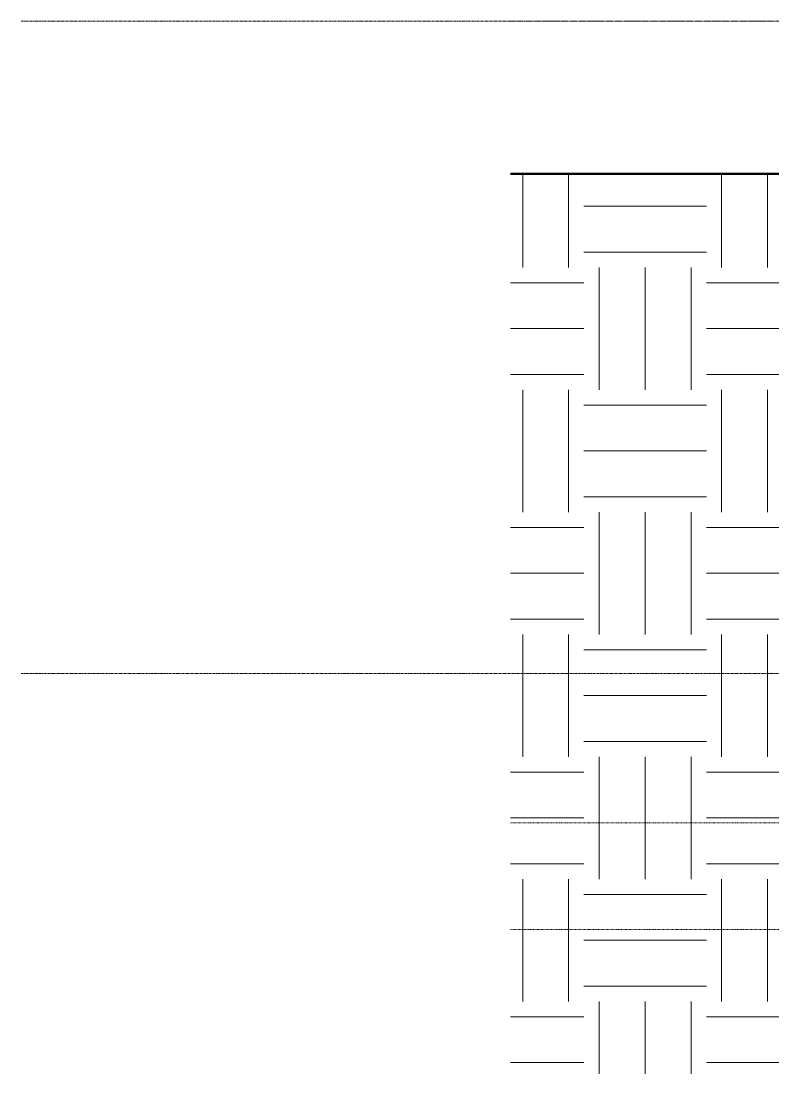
# Model space of a CAD drawing. Header units: inches. Extents: x -4168 to 1833, y -300 to 637.
# Drawn here: x -4168 to -4020.6, y -206.6 to 0 of the extents above; entities that cross this region are included whole.
import ezdxf

# ---------------------------------------------------------------- set-up
doc = ezdxf.new("R2010")
doc.units = ezdxf.units.IN
doc.header["$MEASUREMENT"] = 0
doc.linetypes.add('Aligning Line 1_8_', pattern=[0.25, 0.125, -0.125])
doc.linetypes.add('Grid Line 1_2_', pattern=[0.875, 0.5, -0.125, 0.125, -0.125])
for name, color, linetype, lineweight in [('0-1', 7, 'Continuous', 5), ('A-FLOR-LEVL-1', 51, 'Grid Line 1_2_', 9), ('C-TOPO', 7, 'Continuous', 9), ('C-TOPO-1', 55, 'Continuous', 9), ('C-TOPO-2', 7, 'Continuous', 50), ('G-ANNO-SYMB', 111, 'Aligning Line 1_8_', 9)]:
    doc.layers.add(name, color=color, linetype=linetype, lineweight=lineweight)

# ---------------------------------------------------------------- blocks, each defined once
blk = doc.blocks.new('CTR  - Topography_rvt-1-BUILDING SECTION - NORTH_SOUTH THRU PARKING RAMP - LOOKING WEST')
at = {"layer": 'C-TOPO'}
h = blk.add_hatch(dxfattribs=at)
h.set_pattern_fill('FP_7', color=256, style=0, pattern_type=2)
h.set_pattern_definition([(0, (-3769.654, 146.633), (24, 24), [24, -24]), (0, (-3769.654, 155.633), (24, 24), [24, -24]), (0, (-3769.654, 164.633), (24, 24), [24, -24]), (90, (-3766.654, 167.633), (-24, 24), [24, -24]), (90, (-3757.654, 167.633), (-24, 24), [24, -24]), (90, (-3748.654, 167.633), (-24, 24), [24, -24])])
h.paths.add_polyline_path([(-4016.45, -206.56), (-4004.25, -206.56), (-4004.25, -30), (-4072.05, -30), (-4072.05, -206.56), (-4042.01, -206.56)], flags=0)
at = {"layer": 'C-TOPO-1'}
for p, q in [((-4064.23, -30), (-4072.05, -30)), ((-4016.45, -30), (-4064.23, -30))]:
    blk.add_line(p, q, dxfattribs=at)
at = {"layer": 'C-TOPO-2'}
for p, q in [((-4072.05, -30), (-4064.23, -30)), ((-4064.23, -30), (-4016.45, -30))]:
    blk.add_line(p, q, dxfattribs=at)

msp = doc.modelspace()

# ---------------------------------------------------------------- linework, layer by layer
at = {"layer": 'A-FLOR-LEVL-1'}
for p, q in [((-4167.9645, 0), (-1814.099, 0)), ((-4167.9645, -128), (-1814.099, -128))]:
    msp.add_line(p, q, dxfattribs=at)
at = {"layer": 'G-ANNO-SYMB'}
for p, q in [((-1910.9479, 0), (-4072.0519, 0)), ((-1910.9479, -157.3105), (-4072.0519, -157.3105)), ((-1910.9479, -178.2392), (-4072.0519, -178.2392))]:
    msp.add_line(p, q, dxfattribs=at)

# ---------------------------------------------------------------- block references
at = {"layer": '0-1'}
msp.add_blockref('CTR  - Topography_rvt-1-BUILDING SECTION - NORTH_SOUTH THRU PARKING RAMP - LOOKING WEST', (0, 0), dxfattribs=at)

doc.saveas('drawing.dxf')
